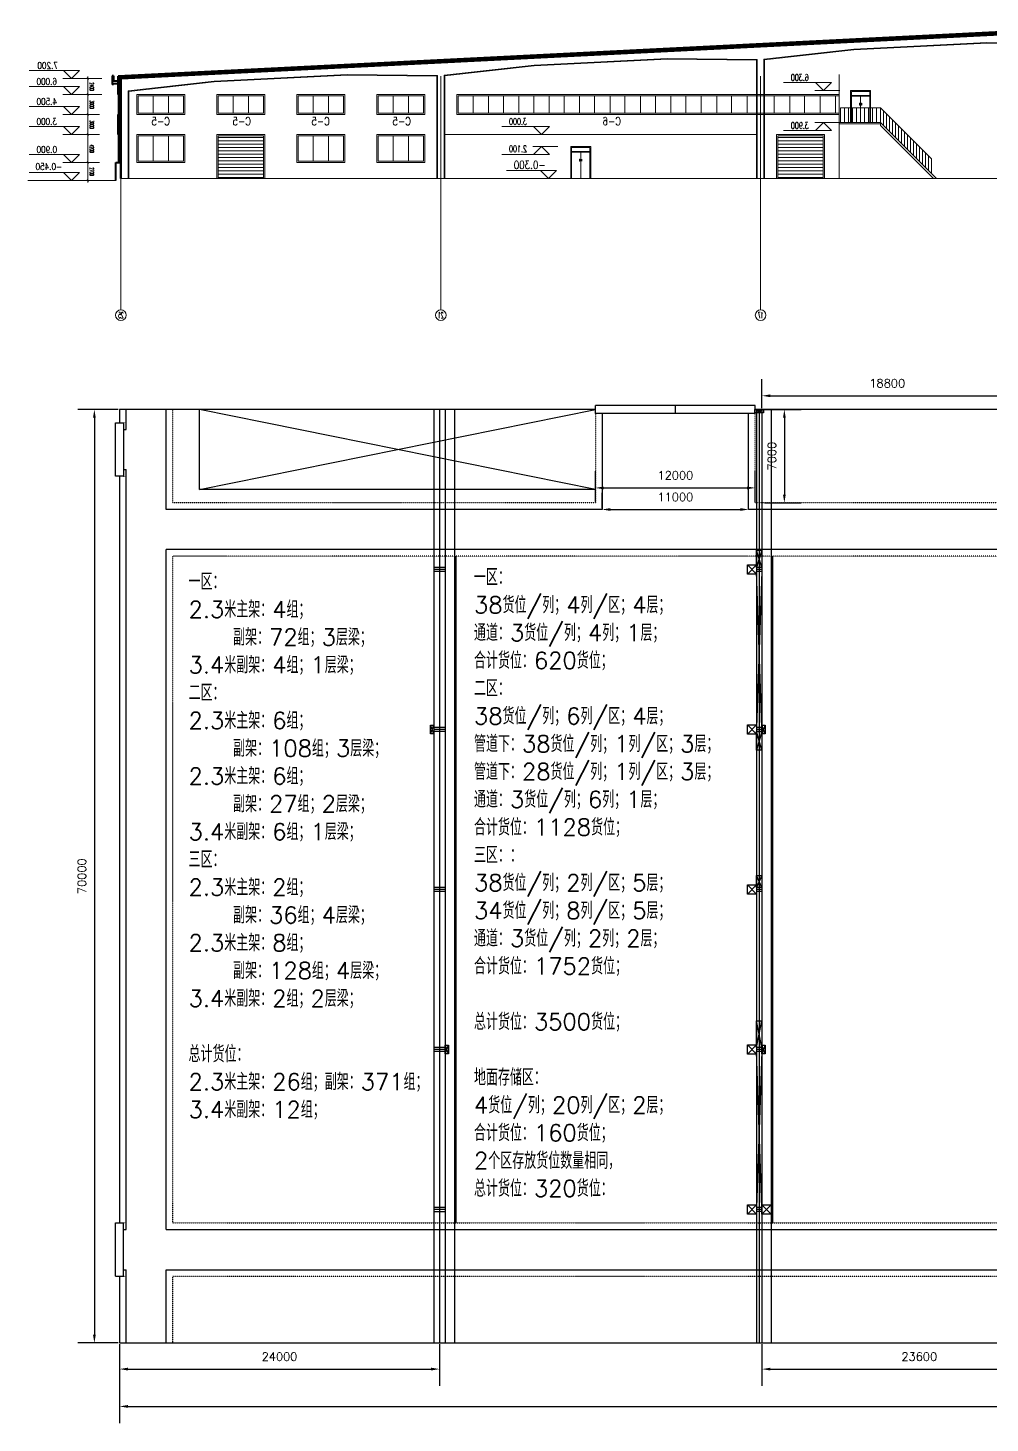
# Model space of a CAD drawing. Header units: millimetres. Extents: x 6622 to 532820, y 3370 to 359312.
# Drawn here: x 378071 to 450265, y 253030 to 357655 of the extents above; entities that cross this region are included whole.
import ezdxf
from ezdxf.enums import TextEntityAlignment as Align

# ---------------------------------------------------------------- set-up
doc = ezdxf.new("R2010")
doc.units = ezdxf.units.MM
doc.linetypes.add('ACAD_ISO03W100', pattern=[30, 12, -18])
doc.linetypes.add('CENTER', pattern=[50.8, 31.75, -6.35, 6.35, -6.35])
for name, color, linetype, lineweight in [('AXIS', 3, 'Continuous', 15), ('COLUMN', 2, 'Continuous', 15), ('DIM', 72, 'Continuous', 15), ('DOTE', 1, 'CENTER', 15), ('STAIR', 2, 'Continuous', 15), ('WA', 4, 'Continuous', 15), ('WALL', 7, 'Continuous', 40), ('WINDOW', 3, 'Continuous', 15), ('WINDOW_TEXT', 3, 'Continuous', 15), ('Z', 3, 'Continuous', 15), ('看线', 6, 'Continuous', 15)]:
    doc.layers.add(name, color=color, linetype=linetype, lineweight=lineweight)
doc.styles.add('COMPLEX', font='COMPLEX')
doc.styles.add('D', font='ROMANS.SHX', dxfattribs={"width": 0.5, "bigfont": 'HZDX.SHX'})
doc.styles.add('DIM_FONT', font='SIMPLEX.shx', dxfattribs={"width": 0.8})
doc.styles.add('SIMPLEX', font='SIMPLEX.SHX')
doc.styles.get("Standard").update_dxf_attribs({"font": 'txt', "bigfont": 'gbcbig.shx'})
doc.dimstyles.new('AXIS', dxfattribs={"dimtxt": 300, "dimasz": 1, "dimexe": 100, "dimexo": 100, "dimgap": 150, "dimtad": 1, "dimdec": 0, "dimzin": 0, "dimdsep": 46, "dimtxsty": 'DIM_FONT', "dimblk": '_DIMX', "dimcen": 0.09, "dimclrd": 256, "dimclre": 256, "dimclrt": 2, "dimadec": 0, "dimazin": 0, "dimtfac": 1, "dimtdec": 0, "dimtix": 1, "dimtmove": 2, "dimatfit": 3, "dimldrblk": '_DIMX', "dimfxl": 1, "dimtolj": 1, "dimtzin": 0, "dimlwd": -1, "dimlwe": -1, "dimarcsym": 0})
doc.dimstyles.new('ISO-25', dxfattribs={"dimtxt": 625, "dimasz": 625, "dimexe": 1250, "dimexo": 100, "dimgap": 625, "dimtad": 1, "dimtxsty": 'Standard', "dimcen": 2.5, "dimadec": 0, "dimazin": 0, "dimtfac": 1, "dimtmove": 0, "dimatfit": 3, "dimfxl": 1, "dimarcsym": 0})
pattern_1 = [(135, (74734.286, -231549.42), (44.194174, 44.194174), []), (45, (74734.286, -231549.42), (44.194174, -44.194174), [])]

# ---------------------------------------------------------------- blocks, each defined once
blk = doc.blocks.new('*D347')
at = {"color": 0, "lineweight": -2, "transparency": 16777216}
for p, q in [((433350, 329040), (436080, 329040)), ((434830, 328415), (434830, 322665)), ((433350, 322040), (436080, 322040))]:
    blk.add_line(p, q, dxfattribs=at)
at = {"color": 0, "transparency": 16777216}
for points in [[(434726, 328415), (434934, 328415), (434830, 329040)], [(434726, 322665), (434934, 322665), (434830, 322040)]]:
    blk.add_solid(points, dxfattribs=at)
at = {"layer": 'Defpoints', "color": 0, "transparency": 16777216}
for p in [(433250, 329040), (433250, 322040), (434830, 322040)]:
    blk.add_point(p, dxfattribs=at)
at = {"color": 0, "transparency": 16777216, "insert": (433892, 325540), "char_height": 625, "attachment_point": 5, "rotation": 90}
blk.add_mtext('7000', dxfattribs=at)
blk = doc.blocks.new('*D358')
at = {"color": 0, "lineweight": -2, "transparency": 16777216}
for p, q in [((433150, 329140), (433150, 331320)), ((451950, 329140), (451950, 331320)), ((433775, 330070), (451325, 330070))]:
    blk.add_line(p, q, dxfattribs=at)
at = {"color": 0, "transparency": 16777216}
for points in [[(433775, 330174), (433775, 329966), (433150, 330070)], [(451325, 330174), (451325, 329966), (451950, 330070)]]:
    blk.add_solid(points, dxfattribs=at)
at = {"layer": 'Defpoints', "color": 0, "transparency": 16777216}
for p in [(451950, 330070), (433150, 329040), (451950, 329040)]:
    blk.add_point(p, dxfattribs=at)
at = {"color": 0, "transparency": 16777216, "insert": (442550, 331008), "char_height": 625, "attachment_point": 5}
blk.add_mtext('18800', dxfattribs=at)
blk = doc.blocks.new('*D352')
at = {"color": 0, "lineweight": -2, "transparency": 16777216}
for p, q in [((433150, 258940), (433150, 255830)), ((456750, 258940), (456750, 255830)), ((433775, 257080), (456125, 257080))]:
    blk.add_line(p, q, dxfattribs=at)
at = {"color": 0, "transparency": 16777216}
for points in [[(433775, 257184), (433775, 256976), (433150, 257080)], [(456125, 257184), (456125, 256976), (456750, 257080)]]:
    blk.add_solid(points, dxfattribs=at)
at = {"layer": 'Defpoints', "color": 0, "transparency": 16777216}
for p in [(433150, 259040), (456750, 259040), (456750, 257080)]:
    blk.add_point(p, dxfattribs=at)
at = {"color": 0, "transparency": 16777216, "insert": (444950, 258018), "char_height": 625, "attachment_point": 5}
blk.add_mtext('23600', dxfattribs=at)
blk = doc.blocks.new('*D381')
at = {"color": 0, "lineweight": -2, "transparency": 16777216}
for p, q in [((384850, 329040), (381810, 329040)), ((383060, 328415), (383060, 259665)), ((384850, 259040), (381810, 259040))]:
    blk.add_line(p, q, dxfattribs=at)
at = {"color": 0, "transparency": 16777216}
for points in [[(382956, 328415), (383164, 328415), (383060, 329040)], [(382956, 259665), (383164, 259665), (383060, 259040)]]:
    blk.add_solid(points, dxfattribs=at)
at = {"layer": 'Defpoints', "color": 0, "transparency": 16777216}
for p in [(384950, 329040), (383060, 259040), (384950, 259040)]:
    blk.add_point(p, dxfattribs=at)
at = {"color": 0, "transparency": 16777216, "insert": (382122, 294040), "char_height": 625, "attachment_point": 5, "rotation": 90}
blk.add_mtext('70000', dxfattribs=at)
blk = doc.blocks.new('*D382')
at = {"color": 0, "lineweight": -2, "transparency": 16777216}
for p, q in [((384950, 258940), (384950, 255830)), ((408950, 258940), (408950, 255830)), ((385575, 257080), (408325, 257080))]:
    blk.add_line(p, q, dxfattribs=at)
at = {"color": 0, "transparency": 16777216}
for points in [[(385575, 257184), (385575, 256976), (384950, 257080)], [(408325, 257184), (408325, 256976), (408950, 257080)]]:
    blk.add_solid(points, dxfattribs=at)
at = {"layer": 'Defpoints', "color": 0, "transparency": 16777216}
for p in [(384950, 259040), (408950, 259040), (408950, 257080)]:
    blk.add_point(p, dxfattribs=at)
at = {"color": 0, "transparency": 16777216, "insert": (396950, 258018), "char_height": 625, "attachment_point": 5}
blk.add_mtext('24000', dxfattribs=at)
blk = doc.blocks.new('*D383')
at = {"color": 0, "lineweight": -2, "transparency": 16777216}
for p, q in [((421150, 321640), (421150, 322790)), ((432150, 321640), (432150, 322790)), ((421775, 321540), (431525, 321540))]:
    blk.add_line(p, q, dxfattribs=at)
at = {"color": 0, "transparency": 16777216}
for points in [[(421775, 321644), (421775, 321436), (421150, 321540)], [(431525, 321644), (431525, 321436), (432150, 321540)]]:
    blk.add_solid(points, dxfattribs=at)
at = {"layer": 'Defpoints', "color": 0, "transparency": 16777216}
for p in [(421150, 321540), (432150, 321540), (432150, 321540)]:
    blk.add_point(p, dxfattribs=at)
at = {"color": 0, "transparency": 16777216, "insert": (426650, 322477), "char_height": 625, "attachment_point": 5}
blk.add_mtext('11000', dxfattribs=at)
blk = doc.blocks.new('*D384')
at = {"color": 0, "lineweight": -2, "transparency": 16777216}
for p, q in [((420650, 322140), (420650, 324410)), ((432650, 322140), (432650, 324410)), ((421275, 323160), (432025, 323160))]:
    blk.add_line(p, q, dxfattribs=at)
at = {"color": 0, "transparency": 16777216}
for points in [[(421275, 323264), (421275, 323056), (420650, 323160)], [(432025, 323264), (432025, 323056), (432650, 323160)]]:
    blk.add_solid(points, dxfattribs=at)
at = {"layer": 'Defpoints', "color": 0, "transparency": 16777216}
for p in [(432650, 323160), (420650, 322040), (432650, 322040)]:
    blk.add_point(p, dxfattribs=at)
at = {"color": 0, "transparency": 16777216, "insert": (426650, 324098), "char_height": 625, "attachment_point": 5}
blk.add_mtext('12000', dxfattribs=at)
blk = doc.blocks.new('*D385')
at = {"color": 0, "lineweight": -2, "transparency": 16777216}
for p, q in [((384950, 258940), (384950, 253030)), ((528950, 258940), (528950, 253030)), ((385575, 254280), (528325, 254280))]:
    blk.add_line(p, q, dxfattribs=at)
at = {"color": 0, "transparency": 16777216}
for points in [[(385575, 254384), (385575, 254176), (384950, 254280)], [(528325, 254384), (528325, 254176), (528950, 254280)]]:
    blk.add_solid(points, dxfattribs=at)
at = {"layer": 'Defpoints', "color": 0, "transparency": 16777216}
for p in [(384950, 259040), (528950, 259040), (528950, 254280)]:
    blk.add_point(p, dxfattribs=at)
at = {"color": 0, "transparency": 16777216, "insert": (456950, 255218), "char_height": 625, "attachment_point": 5}
blk.add_mtext('144000', dxfattribs=at)
blk = doc.blocks.new('_DIMX')
blk.add_line((-150, 0), (150, 0))
at = {"const_width": 50}
blk.add_lwpolyline([(-70, -70), (70, 70)], dxfattribs=at)
blk = doc.blocks.new('*D421')
at = {"layer": 'AXIS', "transparency": 16777216}
for p, q in [((383456, 347555), (382469, 347555)), ((382569, 347554), (382569, 346206)), ((383456, 346205), (382469, 346205))]:
    blk.add_line(p, q, dxfattribs=at)
at = {"layer": 'Defpoints', "color": 0, "transparency": 16777216}
for p in [(383556, 347555), (382569, 346205), (383556, 346205)]:
    blk.add_point(p, dxfattribs=at)
at = {"layer": 'AXIS', "transparency": 16777216}
for p, rotation in [((382569, 347555), 90), ((382569, 346205), 270)]:
    blk.add_blockref('_DIMX', p, dxfattribs=dict(at, rotation=rotation))
at = {"layer": 'AXIS', "color": 2, "transparency": 16777216, "insert": (382869, 346880), "char_height": 300, "attachment_point": 5, "rotation": 270, "style": 'D'}
blk.add_mtext('\\A1;2700', dxfattribs=at)
blk = doc.blocks.new('_WBLK')
for p, q in [((-0.5, 0.5), (0.5, 0.5)), ((0.5, 0.167), (-0.5, 0.167)), ((0.5, -0.167), (-0.5, -0.167)), ((-0.5, -0.5), (0.5, -0.5))]:
    blk.add_line(p, q)
at = {"layer": 'WINDOW_TEXT', "style": 'SIMPLEX', "flags": 9}
blk.add_attdef('A', text='', height=1, dxfattribs=at).set_placement((0, 1.5), align=Align.MIDDLE)
blk = doc.blocks.new('*D422')
at = {"layer": 'AXIS', "transparency": 16777216}
for p, q in [((383626, 353855), (382469, 353855)), ((382569, 352656), (382569, 353854)), ((383626, 352655), (382469, 352655))]:
    blk.add_line(p, q, dxfattribs=at)
at = {"layer": 'Defpoints', "color": 0, "transparency": 16777216}
for p in [(382569, 353855), (383726, 353855), (383726, 352655)]:
    blk.add_point(p, dxfattribs=at)
at = {"layer": 'AXIS', "transparency": 16777216}
for p, rotation in [((382569, 353855), 90), ((382569, 352655), 270)]:
    blk.add_blockref('_DIMX', p, dxfattribs=dict(at, rotation=rotation))
at = {"layer": 'AXIS', "color": 2, "transparency": 16777216, "insert": (382869, 353255), "char_height": 300, "attachment_point": 5, "rotation": 270, "style": 'D'}
blk.add_mtext('\\A1;2400', dxfattribs=at)
blk = doc.blocks.new('*D423')
at = {"layer": 'AXIS', "transparency": 16777216}
for p, q in [((383456, 352655), (382469, 352655)), ((382569, 351156), (382569, 352654)), ((383456, 351155), (382469, 351155))]:
    blk.add_line(p, q, dxfattribs=at)
at = {"layer": 'Defpoints', "color": 0, "transparency": 16777216}
for p in [(382569, 352655), (383556, 352655), (383556, 351155)]:
    blk.add_point(p, dxfattribs=at)
at = {"layer": 'AXIS', "transparency": 16777216}
for p, rotation in [((382569, 352655), 90), ((382569, 351155), 270)]:
    blk.add_blockref('_DIMX', p, dxfattribs=dict(at, rotation=rotation))
at = {"layer": 'AXIS', "color": 2, "transparency": 16777216, "insert": (382869, 351905), "char_height": 300, "attachment_point": 5, "rotation": 270, "style": 'D'}
blk.add_mtext('\\A1;3000', dxfattribs=at)
blk = doc.blocks.new('*D424')
at = {"layer": 'AXIS', "transparency": 16777216}
for p, q in [((383456, 351155), (382469, 351155)), ((382569, 349656), (382569, 351154)), ((383456, 349655), (382469, 349655))]:
    blk.add_line(p, q, dxfattribs=at)
at = {"layer": 'Defpoints', "color": 0, "transparency": 16777216}
for p in [(382569, 351155), (383556, 351155), (383556, 349655)]:
    blk.add_point(p, dxfattribs=at)
at = {"layer": 'AXIS', "transparency": 16777216}
for p, rotation in [((382569, 351155), 90), ((382569, 349655), 270)]:
    blk.add_blockref('_DIMX', p, dxfattribs=dict(at, rotation=rotation))
at = {"layer": 'AXIS', "color": 2, "transparency": 16777216, "insert": (382869, 350405), "char_height": 300, "attachment_point": 5, "rotation": 270, "style": 'D'}
blk.add_mtext('\\A1;3000', dxfattribs=at)
blk = doc.blocks.new('*D425')
at = {"layer": 'AXIS', "transparency": 16777216}
for p, q in [((383456, 349655), (382469, 349655)), ((382569, 347556), (382569, 349654)), ((383456, 347555), (382469, 347555))]:
    blk.add_line(p, q, dxfattribs=at)
at = {"layer": 'Defpoints', "color": 0, "transparency": 16777216}
for p in [(382569, 349655), (383556, 349655), (383556, 347555)]:
    blk.add_point(p, dxfattribs=at)
at = {"layer": 'AXIS', "transparency": 16777216}
for p, rotation in [((382569, 349655), 90), ((382569, 347555), 270)]:
    blk.add_blockref('_DIMX', p, dxfattribs=dict(at, rotation=rotation))
at = {"layer": 'AXIS', "color": 2, "transparency": 16777216, "insert": (382869, 348605), "char_height": 300, "attachment_point": 5, "rotation": 270, "style": 'D'}
blk.add_mtext('\\A1;4200', dxfattribs=at)

msp = doc.modelspace()

# ---------------------------------------------------------------- hatches: boundary and pattern name
at = {"layer": 'AXIS'}
h = msp.add_hatch(dxfattribs=at)
h.set_pattern_fill('ANSI37', color=256, scale=500, style=0)
h.set_pattern_definition([(135, (74734.286, -231649.42), (44.194174, 44.194174), []), (45, (74734.286, -231649.42), (44.194174, -44.194174), [])])
h.paths.add_polyline_path([(384850, 349655.221), (385050, 349655.221), (385050, 351155.221), (384850, 351155.221)])
at = {"layer": 'DIM'}
h = msp.add_hatch(dxfattribs=at)
h.set_pattern_fill('ANSI37', color=256, scale=500, style=0)
h.set_pattern_definition(pattern_1)
h.paths.add_polyline_path([(457050, 357455.221), (457040.012, 357654.971), (433050, 356455.47), (433050, 356255.221)])
h = msp.add_hatch(dxfattribs=at)
h.set_pattern_fill('ANSI37', color=256, scale=500, style=0)
h.set_pattern_definition(pattern_1)
h.paths.add_polyline_path([(433050, 356255.221), (433050, 356455.47), (409050, 355255.47), (409050, 355055.221)])
h = msp.add_hatch(dxfattribs=at)
h.set_pattern_fill('ANSI37', color=256, scale=500, style=0)
h.set_pattern_definition(pattern_1)
h.paths.add_polyline_path([(409050, 355055.221), (409050, 355255.47), (385050, 354055.47), (385050, 353855.221)])
h.paths.add_polyline_path([(385050, 354055.47), (384850, 354045.47), (384850, 353655.221), (385050, 353655.221), (385050, 353855.221)])
h.paths.add_polyline_path([(385050, 353655.221), (384850, 353655.221), (384850, 353455.221), (385050, 353455.221)])
h.paths.add_polyline_path([(385050, 353455.221), (384850, 353455.221), (384850, 352855.221), (385050, 352855.221)])
h = msp.add_hatch(dxfattribs=at)
h.set_pattern_fill('ANSI37', color=256, scale=500, style=0)
h.set_pattern_definition([(135, (202296.77, -89174.194), (44.194174, 44.194174), []), (45, (202296.77, -89174.194), (44.194174, -44.194174), [])])
h.paths.add_polyline_path([(384850, 352655.221), (385050, 352655.221), (385050, 352855.221), (384850, 352855.221)])

# ---------------------------------------------------------------- linework, layer by layer
for p, q in [((420650, 329040), (384950, 329040)), ((384950, 329040), (384950, 328040)), ((432650, 329340), (420650, 329340)), ((432650, 328740), (420650, 328740)), ((451950, 329040), (432650, 329040)), ((385250, 327540), (385450, 327540)), ((385250, 324540), (385450, 324540)), ((384950, 324040), (384950, 268040)), ((420650, 323040), (390950, 323040)), ((421150, 321540), (388450, 321540)), ((452450, 321540), (432150, 321540)), ((518450, 318540), (388450, 318540)), ((384650, 264040), (384650, 268040)), ((385250, 264040), (385250, 268040)), ((385250, 267540), (385450, 267540)), ((388450, 267540), (518450, 267540)), ((384950, 264040), (384950, 259040)), ((385250, 264532.819), (385450, 264532.819)), ((388450, 264532.819), (528650, 264532.819)), ((384950, 259040), (528950, 259040))]:
    msp.add_line(p, q)
at = {"color": 0}
for p, q in [((385450, 327540), (385450, 329040)), ((388450, 321540), (388450, 329040)), ((390950, 323040), (390950, 329040)), ((420650, 323040), (390950, 329040)), ((390950, 323040), (420650, 329040)), ((420650, 328740), (420650, 329340)), ((421150, 328740), (421150, 321540)), ((426650, 328740), (426650, 329340)), ((432150, 321540), (432150, 328740)), ((433275, 328790), (432625, 329040)), ((432625, 328790), (433275, 329040)), ((432650, 328740), (432650, 329340)), ((384650, 328040), (385250, 328040)), ((384650, 324040), (384650, 328040)), ((385250, 328040), (385250, 324040)), ((385450, 267540), (385450, 324540)), ((385250, 324040), (384650, 324040)), ((388450, 267540), (388450, 318540)), ((432750, 316690), (432050, 317390)), ((432050, 316690), (432750, 317390)), ((408525, 304715), (408275, 305365)), ((408275, 304715), (408525, 305365)), ((432750, 304690), (432050, 305390)), ((432050, 304690), (432750, 305390)), ((433150, 303490), (432750, 304890)), ((433150, 304890), (432750, 303490)), ((433400, 304715), (433150, 305365)), ((433400, 305365), (433150, 304715)), ((433150, 294090), (432750, 293190)), ((433150, 293190), (432750, 294090)), ((432750, 292690), (432050, 293390)), ((432050, 292690), (432750, 293390)), ((433150, 281190), (432750, 283190)), ((432750, 281190), (433150, 283190)), ((409625, 280715), (409375, 281365)), ((409375, 280715), (409625, 281365)), ((432750, 280690), (432050, 281390)), ((432050, 280690), (432750, 281390)), ((433400, 280715), (433150, 281365)), ((433400, 281365), (433150, 280715)), ((432750, 268690), (432050, 269390)), ((432050, 268690), (432750, 269390)), ((433850, 268690), (433150, 269390)), ((433150, 268690), (433850, 269390)), ((384650, 268040), (385250, 268040)), ((384650, 264040), (385250, 264040)), ((385450, 259040), (385450, 264532.819)), ((388450, 259040), (388450, 264532.819))]:
    msp.add_line(p, q, dxfattribs=at)
at = {"color": 2, "linetype": 'ACAD_ISO03W100'}
for p, q in [((388950, 322040), (388950, 329040)), ((420650, 328740), (420650, 322040)), ((432650, 322040), (432650, 328740)), ((385250, 328040), (385450, 328040)), ((385250, 324040), (385450, 324040)), ((420650, 322040), (388950, 322040)), ((451950, 322040), (432650, 322040)), ((517950, 318040), (388950, 318040)), ((388950, 268040), (388950, 318040)), ((385250, 268040), (385450, 268040)), ((388950, 268040), (517950, 268040)), ((385250, 264040), (385450, 264040)), ((388950, 264040), (528650, 264040)), ((388950, 259040), (388950, 264040))]:
    msp.add_line(p, q, dxfattribs=at)
at = {"color": 4}
for p, q in [((408525, 329040), (408525, 259040)), ((408950, 329040), (408950, 259040)), ((409375, 329040), (409375, 259040)), ((432750, 329040), (432750, 259040)), ((432950, 329040), (432950, 259040)), ((433150, 329040), (433150, 259040)), ((409375, 317195), (408525, 317195)), ((409375, 317040), (408525, 317040)), ((433150, 317190), (432750, 317190)), ((433150, 317040), (432750, 317040)), ((409375, 316885), (408525, 316885)), ((433150, 316890), (432750, 316890)), ((433150, 316890), (432750, 305190)), ((433150, 305190), (432750, 316890)), ((409375, 305195), (408525, 305195)), ((409375, 305040), (408525, 305040)), ((409375, 304885), (408525, 304885)), ((433150, 305190), (432750, 305190)), ((433150, 305040), (432750, 305040)), ((433150, 304890), (432750, 304890)), ((409375, 293195), (408525, 293195)), ((409375, 293040), (408525, 293040)), ((433150, 293190), (432750, 293190)), ((433150, 293040), (432750, 293040)), ((409375, 292885), (408525, 292885)), ((433150, 292890), (432750, 292890)), ((409375, 281195), (408525, 281195)), ((409375, 281040), (408525, 281040)), ((409375, 280885), (408525, 280885)), ((433150, 281190), (432750, 281190)), ((433150, 281040), (432750, 281040)), ((433150, 280890), (432750, 280890)), ((433150, 269190), (432750, 280890)), ((433150, 280890), (432750, 269190)), ((409375, 269195), (408525, 269195)), ((409375, 269040), (408525, 269040)), ((433150, 269190), (432750, 269190)), ((433150, 269040), (432750, 269040)), ((433150, 268890), (432750, 268890)), ((409375, 268885), (408525, 268885))]:
    msp.add_line(p, q, dxfattribs=at)
at = {"color": 1}
for p, q in [((410075, 329040), (410075, 259040)), ((433850, 329040), (433850, 259040)), ((433150, 318490), (432750, 317190)), ((433150, 317190), (432750, 318490))]:
    msp.add_line(p, q, dxfattribs=at)
at = {"color": 2}
for p, q in [((410175, 318040), (410175, 268040)), ((433950, 318040), (433950, 268040))]:
    msp.add_line(p, q, dxfattribs=at)
at = {"color": 0}
for points in [[(432625, 329040), (433275, 329040), (433275, 328790), (432625, 328790)], [(432050, 317390), (432750, 317390), (432750, 316690), (432050, 316690)], [(408275, 305365), (408525, 305365), (408525, 304715), (408275, 304715)], [(432050, 305390), (432750, 305390), (432750, 304690), (432050, 304690)], [(432750, 304890), (433150, 304890), (433150, 303490), (432750, 303490)], [(433150, 305365), (433400, 305365), (433400, 304715), (433150, 304715)], [(432750, 294090), (433150, 294090), (433150, 293190), (432750, 293190)], [(432050, 293390), (432750, 293390), (432750, 292690), (432050, 292690)], [(432750, 283190), (433150, 283190), (433150, 281190), (432750, 281190)], [(409375, 281365), (409625, 281365), (409625, 280715), (409375, 280715)], [(432050, 281390), (432750, 281390), (432750, 280690), (432050, 280690)], [(433150, 281365), (433400, 281365), (433400, 280715), (433150, 280715)], [(432050, 269390), (432750, 269390), (432750, 268690), (432050, 268690)], [(433150, 269390), (433850, 269390), (433850, 268690), (433150, 268690)]]:
    msp.add_lwpolyline(points, close=True, dxfattribs=at)
at = {"color": 1}
msp.add_lwpolyline([(432750, 318490), (433150, 318490), (433150, 317190), (432750, 317190)], close=True, dxfattribs=at)
at = {"layer": 'AXIS'}
for p, q in [((380734.727, 354455.221), (378174.727, 354455.221)), ((382568.868, 353855.221), (380688.24, 353855.221)), ((381934.727, 354455.221), (380734.727, 354455.221)), ((380734.727, 354455.221), (381334.727, 353855.221)), ((381334.727, 353855.221), (381934.727, 354455.221)), ((380734.727, 353255.221), (378174.727, 353255.221)), ((382568.868, 352655.221), (380688.24, 352655.221)), ((381934.727, 353255.221), (380734.727, 353255.221)), ((380734.727, 353255.221), (381334.727, 352655.221)), ((381334.727, 352655.221), (381934.727, 353255.221)), ((437157.982, 353555.221), (434774.708, 353555.221)), ((438992.124, 352955.221), (437111.496, 352955.221)), ((438357.982, 353555.221), (437157.982, 353555.221)), ((437157.982, 353555.221), (437757.982, 352955.221)), ((437757.982, 352955.221), (438357.982, 353555.221)), ((380734.727, 351755.221), (378174.727, 351755.221)), ((381934.727, 351755.221), (380734.727, 351755.221)), ((380734.727, 351755.221), (381334.727, 351155.221)), ((381334.727, 351155.221), (381934.727, 351755.221)), ((382568.868, 351155.221), (380688.24, 351155.221)), ((438992.124, 350555.221), (437111.496, 350555.221)), ((437157.982, 349955.221), (437757.982, 350555.221)), ((437757.982, 350555.221), (438357.982, 349955.221)), ((380734.727, 350255.221), (378174.727, 350255.221)), ((382568.868, 349655.221), (380688.24, 349655.221)), ((381934.727, 350255.221), (380734.727, 350255.221)), ((380734.727, 350255.221), (381334.727, 349655.221)), ((381334.727, 349655.221), (381934.727, 350255.221)), ((416006.781, 350255.221), (413623.506, 350255.221)), ((417840.922, 349655.221), (415960.294, 349655.221)), ((417206.781, 350255.221), (416006.781, 350255.221)), ((416006.781, 350255.221), (416606.781, 349655.221)), ((416606.781, 349655.221), (417206.781, 350255.221)), ((437157.982, 349955.221), (434774.708, 349955.221)), ((438357.982, 349955.221), (437157.982, 349955.221)), ((417840.922, 348755.221), (415960.294, 348755.221)), ((416006.781, 348155.221), (416606.781, 348755.221)), ((416606.781, 348755.221), (417206.781, 348155.221)), ((380734.727, 348155.221), (378174.727, 348155.221)), ((382568.868, 347555.221), (380688.24, 347555.221)), ((380734.727, 348155.221), (381334.727, 347555.221)), ((381934.727, 348155.221), (380734.727, 348155.221)), ((381334.727, 347555.221), (381934.727, 348155.221)), ((416006.781, 348155.221), (413623.506, 348155.221)), ((417206.781, 348155.221), (416006.781, 348155.221)), ((380734.727, 346801.221), (378174.727, 346801.221)), ((380734.727, 346801.221), (381334.727, 346201.221)), ((381934.727, 346801.221), (380734.727, 346801.221)), ((381334.727, 346201.221), (381934.727, 346801.221)), ((416543.605, 346955.221), (413983.605, 346955.221)), ((416543.605, 346955.221), (417143.605, 346355.221)), ((417743.605, 346955.221), (416543.605, 346955.221)), ((417143.605, 346355.221), (417743.605, 346955.221)), ((382568.868, 346201.221), (380688.24, 346201.221))]:
    msp.add_line(p, q, dxfattribs=at)
at = {"layer": 'AXIS', "color": 42}
for p, q in [((389750, 352555.221), (386350, 352555.221)), ((386350, 352555.221), (386350, 351255.221)), ((387470, 352555.221), (387470, 351255.221)), ((388630, 351255.221), (388630, 352555.221)), ((389750, 351255.221), (389750, 352555.221)), ((395750, 352555.221), (392350, 352555.221)), ((392350, 352555.221), (392350, 351255.221)), ((393470, 352555.221), (393470, 351255.221)), ((394630, 351255.221), (394630, 352555.221)), ((395750, 351255.221), (395750, 352555.221)), ((398350, 352555.221), (398350, 351255.221)), ((401750, 352555.221), (398350, 352555.221)), ((399470, 352555.221), (399470, 351255.221)), ((400630, 351255.221), (400630, 352555.221)), ((401750, 351255.221), (401750, 352555.221)), ((404350, 352555.221), (404350, 351255.221)), ((407750, 352555.221), (404350, 352555.221)), ((405470, 352555.221), (405470, 351255.221)), ((406630, 351255.221), (406630, 352555.221)), ((407750, 351255.221), (407750, 352555.221)), ((410350, 352555.221), (410350, 351255.221)), ((438930, 352555.221), (410350, 352555.221)), ((411470, 352555.221), (411470, 351255.221)), ((412630, 351255.221), (412630, 352555.221)), ((413750, 352555.221), (413750, 351255.221)), ((414910, 351255.221), (414910, 352555.221)), ((416030, 352555.221), (416030, 351255.221)), ((417190, 351255.221), (417190, 352555.221)), ((418310, 352555.221), (418310, 351255.221)), ((419470, 351255.221), (419470, 352555.221)), ((420590, 352555.221), (420590, 351255.221)), ((421750, 351255.221), (421750, 352555.221)), ((422870, 352555.221), (422870, 351255.221)), ((424030, 351255.221), (424030, 352555.221)), ((425150, 352555.221), (425150, 351255.221)), ((426310, 351255.221), (426310, 352555.221)), ((427430, 352555.221), (427430, 351255.221)), ((428590, 351255.221), (428590, 352555.221)), ((429750, 351255.221), (429750, 352555.221)), ((430870, 352555.221), (430870, 351255.221)), ((432030, 351255.221), (432030, 352555.221)), ((434070, 351255.221), (434070, 352555.221)), ((435230, 352555.221), (435230, 351255.221)), ((436350, 351255.221), (436350, 352555.221)), ((437510, 351255.221), (437510, 352555.221)), ((438670, 352555.221), (438670, 351255.221)), ((386350, 351255.221), (389750, 351255.221)), ((392350, 351255.221), (395750, 351255.221)), ((398350, 351255.221), (401750, 351255.221)), ((404350, 351255.221), (407750, 351255.221)), ((410350, 351255.221), (438930, 351255.221)), ((386350, 349555.221), (386350, 347655.221)), ((389750, 349555.221), (386350, 349555.221)), ((387470, 349555.221), (387470, 347655.221)), ((388630, 347655.221), (388630, 349555.221)), ((389750, 347655.221), (389750, 349555.221)), ((392350, 349555.221), (392350, 346355.221)), ((395752.32, 349555.221), (392352.32, 349555.221)), ((395750, 346355.221), (395750, 349555.221)), ((398350, 349555.221), (398350, 347655.221)), ((401750, 349555.221), (398350, 349555.221)), ((399470, 349555.221), (399470, 347655.221)), ((400630, 347655.221), (400630, 349555.221)), ((401750, 347655.221), (401750, 349555.221)), ((407750, 349555.221), (404350, 349555.221)), ((404350, 349555.221), (404350, 347655.221)), ((405470, 349555.221), (405470, 347655.221)), ((406630, 347655.221), (406630, 349555.221)), ((407750, 347655.221), (407750, 349555.221)), ((434350, 349555.221), (434350, 346355.221)), ((437752.32, 349555.221), (434352.32, 349555.221)), ((437750, 346355.221), (437750, 349555.221)), ((395750, 349426.946), (392350, 349426.946)), ((395750, 349176.946), (392350, 349176.946)), ((395750, 348926.946), (392350, 348926.946)), ((395750, 348676.946), (392350, 348676.946)), ((395750, 348426.946), (392350, 348426.946)), ((437750, 349426.946), (434350, 349426.946)), ((437750, 349176.946), (434350, 349176.946)), ((437750, 348926.946), (434350, 348926.946)), ((437750, 348676.946), (434350, 348676.946)), ((437750, 348426.946), (434350, 348426.946)), ((386350, 347655.221), (389750, 347655.221)), ((395750, 348176.946), (392350, 348176.946)), ((395750, 347926.946), (392350, 347926.946)), ((395750, 347676.946), (392350, 347676.946)), ((395750, 347426.946), (392350, 347426.946)), ((398350, 347655.221), (401750, 347655.221)), ((404350, 347655.221), (407750, 347655.221)), ((437750, 348176.946), (434350, 348176.946)), ((437750, 347926.946), (434350, 347926.946)), ((437750, 347676.946), (434350, 347676.946)), ((437750, 347426.946), (434350, 347426.946)), ((395750, 347176.946), (392350, 347176.946)), ((395750, 346926.946), (392350, 346926.946)), ((395750, 346676.946), (392350, 346676.946)), ((395750, 346426.946), (392350, 346426.946)), ((392350, 346355.221), (395750, 346355.221)), ((437750, 347176.946), (434350, 347176.946)), ((437750, 346926.946), (434350, 346926.946)), ((437750, 346676.946), (434350, 346676.946)), ((437750, 346426.946), (434350, 346426.946)), ((434350, 346355.221), (437750, 346355.221))]:
    msp.add_line(p, q, dxfattribs=at)
at = {"layer": 'AXIS'}
for centre in [(385050, 336112.051), (409050, 336112.051), (433050, 336112.051)]:
    msp.add_circle(centre, 400, dxfattribs=at)
at = {"layer": 'COLUMN'}
for p, q in [((457050, 357455.221), (385050, 353855.221)), ((457050, 357405.158), (385100, 353807.658)), ((440046.02, 356054.335), (433300, 355313.783)), ((440050, 356004.471), (433350, 355268.971)), ((450029.016, 356553.484), (440046.02, 356054.335)), ((450050, 356504.471), (440050, 356004.471)), ((456800, 356488.494), (450029.016, 356553.484)), ((456750, 356438.971), (450030.025, 356503.472)), ((416046.02, 354854.335), (409300, 354113.783)), ((416050, 354804.471), (409350, 354068.971)), ((426029.016, 355353.484), (416046.02, 354854.335)), ((426050, 355304.471), (416050, 354804.471)), ((432800, 355288.494), (426029.016, 355353.484)), ((432750, 355238.971), (426030.025, 355303.472)), ((432750, 355238.971), (432750, 346355.221)), ((432800, 355288.494), (432800, 346355.221)), ((433300, 355313.783), (433300, 346355.221)), ((433350, 355268.971), (433350, 346355.221)), ((385050, 353855.221), (385050, 346355.221)), ((385100, 353807.658), (385100, 346355.221)), ((392045.951, 353654.331), (385600, 352928.658)), ((402029.016, 354153.484), (392045.951, 353654.331)), ((402050, 354104.471), (392050, 353604.471)), ((408800, 354088.494), (402029.016, 354153.484)), ((408750, 354038.971), (402030.025, 354103.472)), ((408750, 354038.971), (408750, 346355.221)), ((408800, 354088.494), (408800, 346355.221)), ((409300, 354113.783), (409300, 346355.221)), ((409350, 354068.971), (409350, 346355.221)), ((385600, 352928.658), (385600, 346355.221)), ((392050, 353604.471), (385650, 352883.971)), ((385650, 352883.971), (385650, 346355.221))]:
    msp.add_line(p, q, dxfattribs=at)
at = {"layer": 'DIM'}
msp.add_line((444977.21, 347628.01), (444977.21, 348728.01), dxfattribs=at)
for points in [[(440464.773, 352019.968), (440478.705, 352019.968), (440478.705, 351858.486), (440464.773, 351858.486)], [(440635.227, 352019.968), (440621.295, 352019.968), (440621.295, 351858.486), (440635.227, 351858.486)], [(419464.773, 347819.968), (419478.705, 347819.968), (419478.705, 347658.486), (419464.773, 347658.486)], [(419635.227, 347819.968), (419621.295, 347819.968), (419621.295, 347658.486), (419635.227, 347658.486)]]:
    msp.add_lwpolyline(points, close=True, dxfattribs=at)
at = {"layer": 'DOTE'}
for p, q in [((385050, 354048.557), (385050, 336512.051)), ((409050, 354048.557), (409050, 336512.051)), ((433050, 354048.557), (433050, 336512.051))]:
    msp.add_line(p, q, dxfattribs=at)
at = {"layer": 'STAIR'}
for p, q in [((439350, 350555.221), (439350, 351655.221)), ((439650, 350555.221), (439650, 351655.221)), ((439950, 350555.221), (439950, 351655.221)), ((440250, 350555.221), (440250, 351655.221)), ((440550, 350555.221), (440550, 351655.221)), ((440850, 350555.221), (440850, 351655.221)), ((441150, 350555.221), (441150, 351655.221)), ((441450, 350555.221), (441450, 351655.221)), ((441750, 350555.221), (441750, 351655.221)), ((442050, 350555.221), (442050, 351655.221)), ((442050, 350555.221), (442050, 350328.946)), ((442050, 350555.221), (446250, 346355.221)), ((442275.17, 350330.051), (442275.17, 351430.051)), ((442500.34, 350104.881), (442500.34, 351204.881)), ((442725.51, 349879.71), (442725.51, 350979.71)), ((442950.68, 349654.54), (442950.68, 350754.54)), ((443175.85, 349429.37), (443175.85, 350529.37)), ((442050, 350328.946), (446023.726, 346355.221)), ((443401.02, 349204.2), (443401.02, 350304.2)), ((443626.19, 348979.03), (443626.19, 350079.03)), ((443851.36, 348753.86), (443851.36, 349853.86)), ((444076.53, 348528.69), (444076.53, 349628.69)), ((444301.7, 348303.52), (444301.7, 349403.52)), ((444526.87, 348078.35), (444526.87, 349178.35)), ((444752.04, 347853.18), (444752.04, 348953.18)), ((445202.381, 347402.84), (445202.381, 348502.84)), ((445427.551, 347177.67), (445427.551, 348277.67)), ((445652.721, 346952.5), (445652.721, 348052.5))]:
    msp.add_line(p, q, dxfattribs=at)
msp.add_lwpolyline([(442050, 350555.221), (438930, 350555.221), (438930, 350461.053), (442050, 350461.053)], close=True, dxfattribs=at)
at = {"layer": 'WA'}
for p, q in [((442050, 351655.221), (439050, 351655.221)), ((439050, 350555.221), (439050, 351655.221)), ((442050, 351655.221), (445877.891, 347827.33)), ((445877.891, 346727.33), (445877.891, 347827.33)), ((529050, 346355.221), (385050, 346355.221)), ((378070.959, 346205.221), (384680, 346205.221))]:
    msp.add_line(p, q, dxfattribs=at)
at = {"layer": 'WALL'}
for p, q in [((457050, 357655.47), (384850, 354045.47)), ((457050, 357455.221), (385050, 353855.221)), ((384400, 354055.221), (384400, 353405.221)), ((384500, 354055.221), (384400, 354055.221)), ((385050, 353655.221), (384400, 353655.221)), ((384500, 354055.221), (384500, 353655.221)), ((384850, 352655.221), (384850, 354045.47)), ((385050, 352655.221), (385050, 353855.221)), ((385050, 353455.221), (384400, 353455.221)), ((384500, 353405.221), (384400, 353405.221)), ((384500, 353455.221), (384500, 353405.221)), ((384850, 352655.221), (385050, 352655.221)), ((384850, 349655.221), (384850, 351155.221)), ((384850, 351155.221), (385050, 351155.221)), ((385050, 349655.221), (385050, 351155.221)), ((384850, 349655.221), (385050, 349655.221)), ((384680, 346205.221), (384680, 347555.221)), ((384680, 347555.221), (385050, 347555.221)), ((385050, 346355.221), (385050, 347555.221))]:
    msp.add_line(p, q, dxfattribs=at)
at = {"layer": 'WINDOW'}
for p, q in [((439800, 352955.221), (439800, 350555.221)), ((441300, 352955.221), (439800, 352955.221)), ((441240, 352895.221), (439860, 352895.221)), ((439860, 352895.221), (439860, 350555.221)), ((441240, 352595.221), (439860, 352595.221)), ((441240, 352895.221), (441240, 350555.221)), ((441300, 352955.221), (441300, 350555.221)), ((441240, 352535.221), (439860, 352535.221)), ((440550, 352535.221), (440550, 350555.221)), ((420300, 348755.221), (418800, 348755.221)), ((418800, 348755.221), (418800, 346355.221)), ((418860, 348695.221), (418860, 346355.221)), ((420240, 348695.221), (418860, 348695.221)), ((420240, 348695.221), (420240, 346355.221)), ((420300, 348755.221), (420300, 346355.221)), ((420240, 348395.221), (418860, 348395.221)), ((420240, 348335.221), (418860, 348335.221)), ((419550, 348335.221), (419550, 346355.221))]:
    msp.add_line(p, q, dxfattribs=at)
at = {"layer": 'Z'}
for p, q in [((389850, 352655.221), (386250, 352655.221)), ((386250, 352655.221), (386250, 351155.221)), ((389850, 351155.221), (389850, 352655.221)), ((395850, 352655.221), (392250, 352655.221)), ((392250, 352655.221), (392250, 351155.221)), ((395850, 351155.221), (395850, 352655.221)), ((401850, 352655.221), (398250, 352655.221)), ((398250, 352655.221), (398250, 351155.221)), ((401850, 351155.221), (401850, 352655.221)), ((407850, 352655.221), (404250, 352655.221)), ((404250, 352655.221), (404250, 351155.221)), ((407850, 351155.221), (407850, 352655.221)), ((410250, 352655.221), (410250, 351155.221)), ((438930, 352655.221), (410250, 352655.221)), ((386250, 351155.221), (389850, 351155.221)), ((392250, 351155.221), (395850, 351155.221)), ((398250, 351155.221), (401850, 351155.221)), ((404250, 351155.221), (407850, 351155.221)), ((410250, 351155.221), (438930, 351155.221)), ((389850, 349655.221), (386250, 349655.221)), ((386250, 349655.221), (386250, 347555.221)), ((389850, 347555.221), (389850, 349655.221)), ((395850, 349655.221), (392250, 349655.221)), ((392250, 349655.221), (392250, 346355.221)), ((395850, 346355.221), (395850, 349655.221)), ((401850, 349655.221), (398250, 349655.221)), ((398250, 349655.221), (398250, 347555.221)), ((401850, 347555.221), (401850, 349655.221)), ((407850, 349655.221), (404250, 349655.221)), ((404250, 349655.221), (404250, 347555.221)), ((407850, 347555.221), (407850, 349655.221)), ((434250, 349655.221), (434250, 346355.221)), ((437850, 349655.221), (434250, 349655.221)), ((437850, 346355.221), (437850, 349655.221)), ((386250, 347555.221), (389850, 347555.221)), ((398250, 347555.221), (401850, 347555.221)), ((404250, 347555.221), (407850, 347555.221))]:
    msp.add_line(p, q, dxfattribs=at)
at = {"layer": '看线'}
for p, q in [((438930, 354155.221), (438930, 346355.221)), ((432750, 349655.221), (409350, 349655.221))]:
    msp.add_line(p, q, dxfattribs=at)

# ---------------------------------------------------------------- block references
at = {"layer": 'WINDOW', "extrusion": (0, 0, -1), "yscale": 200, "zscale": -3600, "rotation": 90}
for p, xscale in [((-384950, 351905.221), 1500), ((-384950, 348605.221), 2100)]:
    msp.add_blockref('_WBLK', p, dxfattribs=dict(at, xscale=xscale))

# ---------------------------------------------------------------- texts
at = {"color": 0, "char_height": 1250, "attachment_point": 1}
for s, insert, width in [('一区：\\P38货位/列；4列/区；4层；\\P通道：3货位/列；4列；1层；\\P合计货位：620货位；\\P二区：\\P38货位/列；6列/区；4层；\\P管道下：38货位/列；1列/区；3层；\\P管道下：28货位/列；1列/区；3层；\\P通道：3货位/列；6列；1层；\\P合计货位：1128货位；\\P三区：：\\P38货位/列；2列/区；5层；\\P34货位/列；8列/区；5层；\\P通道：3货位/列；2列；2层；\\P合计货位：1752货位；\\P\\P总计货位：3500货位；\\P\\P地面存储区：\\P4货位/列；20列/区；2层；\\P合计货位：160货位；\\P2个区存放货位数量相同，\\P总计货位：320货位：', (411540, 317096.054), 20004.14795), ('一区：\\P2.3米主架：4组；\\P   副架：72组；3层梁；\\P3.4米副架：4组；1层梁；\\P二区：\\P2.3米主架：6组；\\P   副架：108组；3层梁；\\P2.3米主架：6组；\\P   副架：27组；2层梁；\\P3.4米副架：6组；1层梁；\\P三区：\\P2.3米主架：2组；\\P   副架：36组；4层梁；\\P2.3米主架：8组；\\P   副架：128组；4层梁；\\P3.4米副架：2组；2层梁；\\P\\P总计货位：\\P2.3米主架：26组；副架：371组；\\P3.4米副架：12组；', (390125.206, 316759.44), 21187.29752)]:
    msp.add_mtext(s, dxfattribs=dict(at, insert=insert, width=width))
at = {"layer": 'AXIS', "style": 'DIM_FONT', "text_generation_flag": 4}
for s, height, width, p in [('7.200', 500, 0.8, (378784.235, 354583.367)), ('6.000', 500, 0.8, (378715.538, 353379.367)), ('6.300', 500, 0.7, (435315.518, 353679.367)), ('4.500', 500, 0.8, (378715.538, 351879.367)), ('3.000', 500, 0.8, (378715.538, 350379.367)), ('3.000', 500, 0.7, (414164.317, 350379.367)), ('3.900', 500, 0.7, (435315.518, 350085.348)), ('0.900', 500, 0.8, (378715.538, 348279.367)), ('2.100', 500, 0.7, (414164.317, 348336.879)), ('-0.450', 500, 0.8, (378639.805, 347002.245)), ('-0.300', 600, 0.8, (414524.416, 347079.367))]:
    msp.add_text(s, height=height, rotation=180, dxfattribs=dict(at, width=width)).set_placement(p, align=Align.RIGHT)
at = {"layer": 'AXIS', "style": 'DIM_FONT', "text_generation_flag": 4, "width": 0.8}
for s, p in [('C-5', (388722.874, 350355.456)), ('C-5', (394804.656, 350355.456)), ('C-5', (400722.874, 350355.456)), ('C-5', (406804.656, 350355.456)), ('C-6', (422569.359, 350355.456))]:
    msp.add_text(s, height=600, rotation=180, dxfattribs=at).set_placement(p)
at = {"layer": 'AXIS', "style": 'COMPLEX', "text_generation_flag": 4}
for tag, width, p, p2 in [('25', 0.551471, (385250, 335888.051), (384850, 335888.051)), ('21', 0.646552, (409250, 335888.051), (408850, 335888.051)), ('17', 0.646552, (433250, 335888.051), (432850, 335888.051))]:
    msp.add_attdef(tag, text='', height=448, rotation=180, dxfattribs=dict(at, width=width)).set_placement(p, p2, align=Align.FIT)

# ---------------------------------------------------------------- dimensions: what is measured, and where the dimension line sits
at = {"color": 0}
for base, p1, p2, picture, middle in [((451950, 330070), (433150, 329040), (451950, 329040), '*D358', (442550, 331007.5)), ((432650, 323160), (420650, 322040), (432650, 322040), '*D384', (426650, 324097.5)), ((432150, 321540), (421150, 321540), (432150, 321540), '*D383', (426650, 322477.5)), ((408950, 257080), (384950, 259040), (408950, 259040), '*D382', (396950, 258017.5)), ((528950, 254280), (384950, 259040), (528950, 259040), '*D385', (456950, 255217.5)), ((456750, 257080), (433150, 259040), (456750, 259040), '*D352', (444950, 258017.5))]:
    dim = msp.add_linear_dim(base=base, p1=p1, p2=p2, dimstyle='ISO-25', dxfattribs=at)
    dim.commit()
    dim.dimension.update_dxf_attribs({"geometry": picture, "text_midpoint": middle})
for base, p1, p2, picture, middle in [((383060, 259040), (384950, 329040), (384950, 259040), '*D381', (382122.5, 294040)), ((434830, 322040), (433250, 329040), (433250, 322040), '*D347', (433892.5, 325540))]:
    dim = msp.add_linear_dim(base=base, p1=p1, p2=p2, angle=90, dimstyle='ISO-25', dxfattribs=at)
    dim.commit()
    dim.dimension.update_dxf_attribs({"geometry": picture, "text_midpoint": middle})
at = {"layer": 'AXIS'}
for base, p1, p2, picture, middle in [((382568.868, 353855.221), (383726.108, 352655.221), (383726.108, 353855.221), '*D422', (382868.868, 353255.221)), ((382568.868, 352655.221), (383556.108, 351155.221), (383556.108, 352655.221), '*D423', (382868.868, 351905.221)), ((382568.868, 351155.221), (383556.108, 349655.221), (383556.108, 351155.221), '*D424', (382868.868, 350405.221)), ((382568.868, 349655.221), (383556.108, 347555.221), (383556.108, 349655.221), '*D425', (382868.868, 348605.221)), ((382568.868, 346205.221), (383556.108, 347555.221), (383556.108, 346205.221), '*D421', (382868.868, 346880.221))]:
    dim = msp.add_linear_dim(base=base, p1=p1, p2=p2, angle=90, dimstyle='AXIS', override={"dimlfac": 2, "dimtxsty": 'D'}, dxfattribs=at)
    dim.commit()
    dim.dimension.update_dxf_attribs({"geometry": picture, "text_midpoint": middle})

doc.saveas('drawing.dxf')
